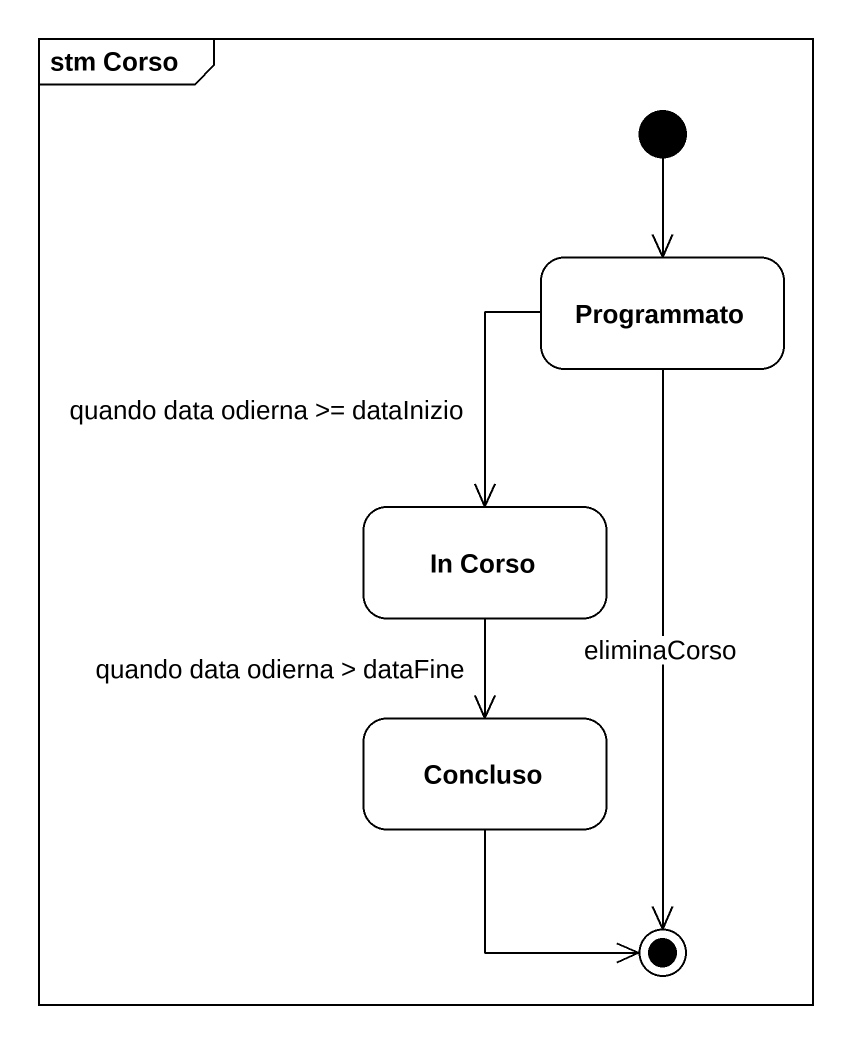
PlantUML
@startuml
mainframe stm Corso
hide empty description
state Programmato
state "In Corso" as In_Corso
state Concluso
[*] --> Programmato
Programmato --> In_Corso : quando data odierna >= dataInizio
In_Corso --> Concluso : quando data odierna > dataFine
Programmato --> [*] : eliminaCorso
Concluso --> [*]
@enduml
